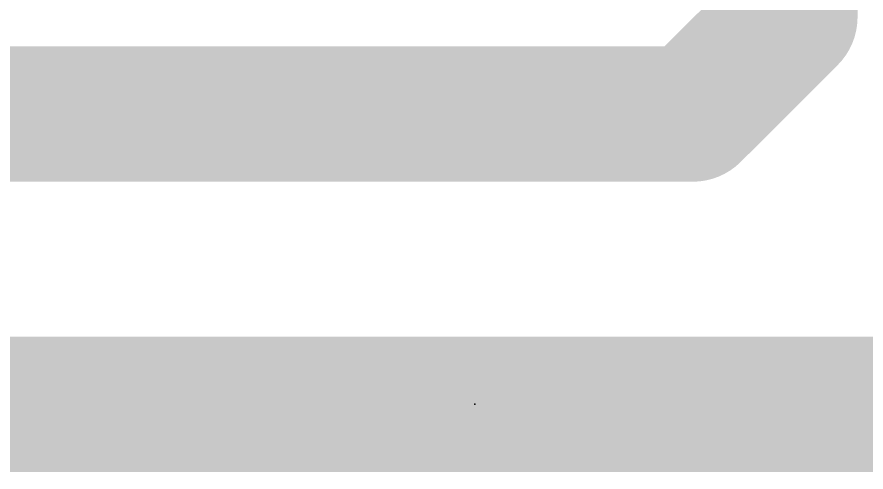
# Model space of a CAD drawing. Extents: x -6.8 to 73.8, y -5.2 to 32.2.
# Drawn here: x 26.95 to 35.85, y 10.72 to 15.5 of the extents above; entities that cross this region are included whole.
import ezdxf

# ---------------------------------------------------------------- set-up
doc = ezdxf.new("R2010")
doc.units = 0
for name, color, linetype in [('1', 12, 'CONTINUOUS'), ('20', 53, 'CONTINUOUS'), ('23', 53, 'CONTINUOUS')]:
    doc.layers.add(name, color=color, linetype=linetype)

msp = doc.modelspace()

# ---------------------------------------------------------------- linework, layer by layer
at = {"layer": '1', "const_width": 1.4224}
msp.add_lwpolyline([(23.4, 11.43), (46.99, 11.43)], dxfattribs=at)
at = {"layer": '20', "const_width": 1.4224}
for points in [[(35.052, 18.542), (35.052, 15.494)], [(35.052, 15.494), (34.036, 14.478)], [(34.036, 14.478), (20.828, 14.478)]]:
    msp.add_lwpolyline(points, dxfattribs=at)
at = {"layer": '20', "const_width": 0.7112}
for points in [[(35.3034, 15.2426, 1), (34.8006, 15.7454)], [(34.6964, 15.494, 1), (35.4076, 15.494)], [(34.036, 14.1224, 1), (34.036, 14.8336)], [(33.7846, 14.7294, 1), (34.2874, 14.2266)]]:
    msp.add_lwpolyline(points, format="xyb", dxfattribs=at)
at = {"layer": '23'}
msp.add_point((31.75, 11.43), dxfattribs=at)

doc.saveas('drawing.dxf')
